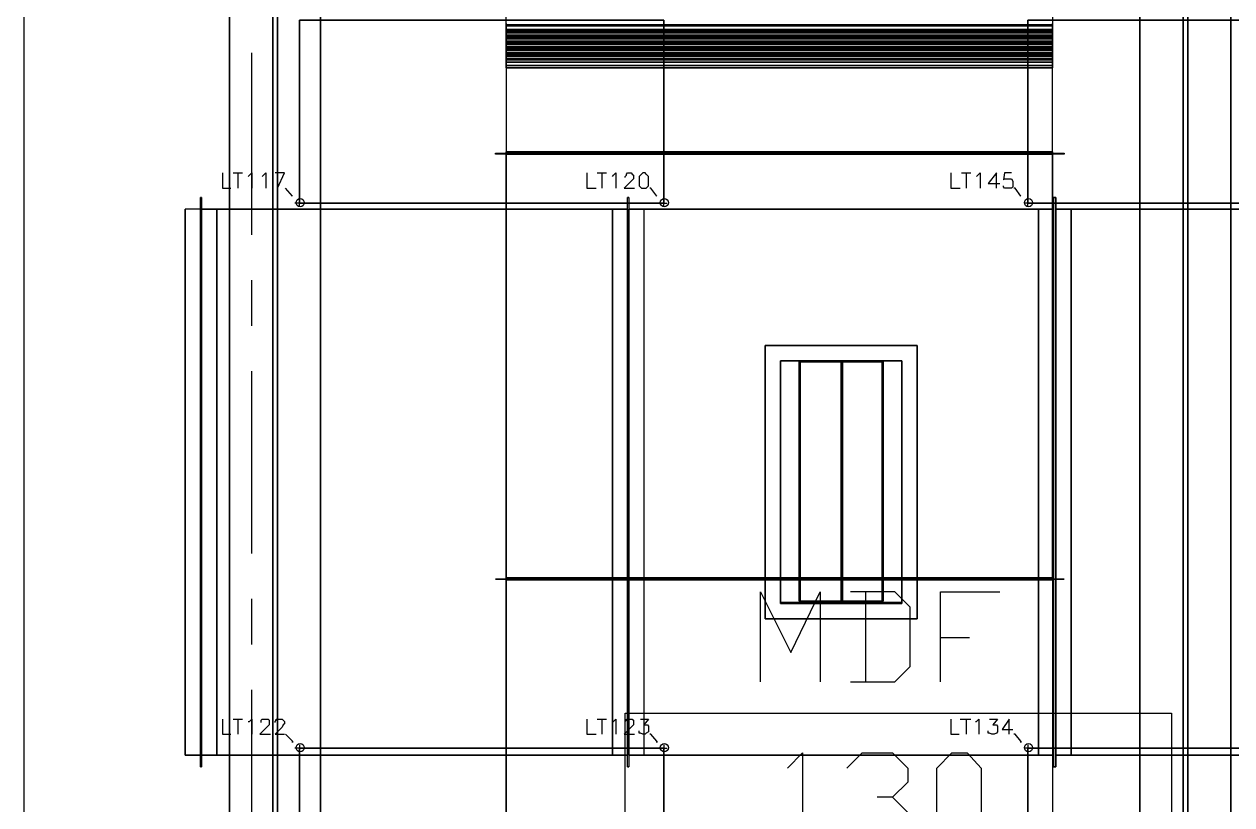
# Model space of a CAD drawing. Header units: metres. Extents: x 114 to 218, y 8 to 180.
# Drawn here: x 126.49 to 142.41, y 89.37 to 99.66 of the extents above; entities that cross this region are included whole.
import ezdxf

# ---------------------------------------------------------------- set-up
doc = ezdxf.new("R2010")
doc.units = ezdxf.units.M
doc.header["$MEASUREMENT"] = 0
for name, color, linetype in [('A-2D-AREA-IDEN', 7, 'Continuous'), ('A_GRID', 7, 'Continuous'), ('E-LIGHT', 7, 'Continuous'), ('E-LIGHT-CLRANCE', 7, 'Continuous'), ('E-TFP-LIGHT', 7, 'Continuous'), ('M-RA2S-Conn', 7, 'Continuous'), ('M-RA2S-Rect', 7, 'Continuous'), ('M-RA2S-TV', 7, 'Continuous'), ('M-SA4S-Conn', 7, 'Continuous'), ('M-SA4S-Damp', 7, 'Continuous'), ('M-SA4S-Rect', 7, 'Continuous'), ('S-3D-BEAM', 7, 'Continuous'), ('S-3D-SLAB', 7, 'Continuous')]:
    doc.layers.add(name, color=color, linetype=linetype)

msp = doc.modelspace()

# ---------------------------------------------------------------- linework, layer by layer
at = {"layer": 'A-2D-AREA-IDEN', "color": 9, "true_color": 0xbababa}
for points in [[(136.195, 90.993), (136.195, 92.178), (136.595, 91.378), (136.979, 92.178), (136.979, 90.993)], [(137.379, 90.993), (137.964, 90.993), (138.164, 91.193), (138.164, 91.978), (137.964, 92.178), (137.379, 92.178)], [(137.579, 92.178), (137.579, 90.993)], [(138.564, 90.993), (138.564, 92.178), (139.348, 92.178)], [(138.564, 91.578), (138.948, 91.578)], [(141.609, 90.578), (141.609, 88.178), (134.411, 88.178), (134.411, 90.578), (141.609, 90.578)], [(136.549, 89.855), (136.749, 90.055), (136.749, 88.886)], [(137.333, 89.855), (137.533, 90.055), (137.933, 90.055), (138.133, 89.855), (138.133, 89.67), (137.933, 89.47), (137.733, 89.47)], [(138.717, 88.886), (138.518, 89.07), (138.518, 89.855), (138.717, 90.055), (138.917, 90.055), (139.102, 89.855), (139.102, 89.07), (138.917, 88.886), (138.717, 88.886)], [(137.933, 89.47), (138.133, 89.27), (138.133, 89.07), (137.933, 88.886), (137.533, 88.886), (137.333, 89.07)]]:
    msp.add_lwpolyline(points, dxfattribs=at)
at = {"layer": 'A_GRID', "color": 1, "true_color": 0xff0000}
for points in [[(129.488, 96.884), (129.488, 99.284)], [(129.488, 95.685), (129.488, 96.284)], [(129.488, 92.685), (129.488, 95.085)], [(129.488, 91.485), (129.488, 92.085)], [(129.488, 88.486), (129.488, 90.885)]]:
    msp.add_lwpolyline(points, dxfattribs=at)
at = {"layer": 'E-LIGHT', "color": 5, "true_color": 0x0000ff}
for points in [[(130.119, 97.3), (130.119, 99.715), (134.918, 99.715), (134.918, 97.3), (134.918, 99.715), (130.119, 99.715), (130.119, 97.3)], [(139.717, 97.3), (139.717, 99.715), (144.516, 99.715), (144.516, 97.3), (144.516, 99.715), (139.717, 99.715), (139.717, 97.3)], [(134.918, 97.3), (130.119, 97.3), (134.918, 97.3)], [(130.119, 97.3), (130.119, 97.3)], [(130.119, 97.3), (130.119, 97.3)], [(134.918, 97.3), (134.918, 97.3)], [(134.918, 97.3), (134.918, 97.3)], [(144.516, 97.3), (139.717, 97.3), (144.516, 97.3)], [(139.717, 97.3), (139.717, 97.3)], [(139.717, 97.3), (139.717, 97.3)], [(130.119, 87.701), (130.119, 90.116), (134.918, 90.116), (134.918, 87.701), (134.918, 90.116), (130.119, 90.116), (130.119, 87.701)], [(130.119, 90.116), (130.119, 90.116)], [(130.119, 90.116), (130.119, 90.116)], [(134.918, 90.116), (134.918, 90.116)], [(134.918, 90.116), (134.918, 90.116)], [(139.717, 87.701), (139.717, 90.116), (144.516, 90.116), (144.516, 87.701), (144.516, 90.116), (139.717, 90.116), (139.717, 87.701)], [(139.717, 90.116), (139.717, 90.116)], [(139.717, 90.116), (139.717, 90.116)]]:
    msp.add_lwpolyline(points, dxfattribs=at)
at = {"layer": 'E-LIGHT-CLRANCE', "color": 150, "true_color": 0x007fff}
for points in [[(130.119, 97.3), (130.119, 99.715), (134.918, 99.715), (134.918, 97.3), (134.918, 99.715), (130.119, 99.715), (130.119, 97.3)], [(139.717, 97.3), (139.717, 99.715), (144.516, 99.715), (144.516, 97.3), (144.516, 99.715), (139.717, 99.715), (139.717, 97.3)], [(134.918, 97.3), (130.119, 97.3), (134.918, 97.3)], [(130.119, 97.3), (130.119, 97.3)], [(130.119, 97.3), (130.119, 97.3)], [(134.918, 97.3), (134.918, 97.3)], [(134.918, 97.3), (134.918, 97.3)], [(144.516, 97.3), (139.717, 97.3), (144.516, 97.3)], [(139.717, 97.3), (139.717, 97.3)], [(139.717, 97.3), (139.717, 97.3)], [(130.119, 87.701), (130.119, 90.116), (134.918, 90.116), (134.918, 87.701), (134.918, 90.116), (130.119, 90.116), (130.119, 87.701)], [(130.119, 90.116), (130.119, 90.116)], [(130.119, 90.116), (130.119, 90.116)], [(134.918, 90.116), (134.918, 90.116)], [(134.918, 90.116), (134.918, 90.116)], [(139.717, 87.701), (139.717, 90.116), (144.516, 90.116), (144.516, 87.701), (144.516, 90.116), (139.717, 90.116), (139.717, 87.701)], [(139.717, 90.116), (139.717, 90.116)], [(139.717, 90.116), (139.717, 90.116)]]:
    msp.add_lwpolyline(points, dxfattribs=at)
at = {"layer": 'E-TFP-LIGHT', "color": 5, "true_color": 0x0000ff}
for points in [[(129.104, 97.7), (129.104, 97.5), (129.212, 97.5)], [(129.242, 97.7), (129.365, 97.7)], [(129.304, 97.7), (129.304, 97.5)], [(129.442, 97.653), (129.458, 97.669), (129.488, 97.7), (129.488, 97.5)], [(129.627, 97.653), (129.642, 97.669), (129.673, 97.7), (129.673, 97.5)], [(129.827, 97.5), (129.919, 97.7), (129.796, 97.7)], [(133.903, 97.7), (133.903, 97.5), (134.026, 97.5)], [(134.041, 97.7), (134.165, 97.7)], [(134.103, 97.7), (134.103, 97.5)], [(134.241, 97.653), (134.257, 97.669), (134.288, 97.7), (134.288, 97.5)], [(134.411, 97.638), (134.411, 97.653), (134.426, 97.669), (134.426, 97.684), (134.441, 97.7), (134.488, 97.7), (134.503, 97.684), (134.518, 97.669), (134.518, 97.653), (134.518, 97.638), (134.518, 97.623), (134.488, 97.592), (134.395, 97.5), (134.534, 97.5)], [(134.641, 97.7), (134.626, 97.684), (134.595, 97.653), (134.595, 97.607), (134.595, 97.577), (134.595, 97.53), (134.626, 97.5), (134.641, 97.5), (134.672, 97.5), (134.687, 97.5), (134.718, 97.53), (134.718, 97.577), (134.718, 97.607), (134.718, 97.653), (134.687, 97.684), (134.672, 97.7), (134.641, 97.7)], [(138.702, 97.7), (138.702, 97.5), (138.825, 97.5)], [(138.841, 97.7), (138.964, 97.7)], [(138.902, 97.7), (138.902, 97.5)], [(139.041, 97.653), (139.056, 97.669), (139.087, 97.7), (139.087, 97.5)], [(139.302, 97.5), (139.302, 97.7), (139.194, 97.561), (139.348, 97.561)], [(139.502, 97.7), (139.41, 97.7), (139.394, 97.607), (139.41, 97.623), (139.44, 97.623), (139.471, 97.623), (139.502, 97.623), (139.517, 97.592), (139.517, 97.577), (139.517, 97.546), (139.517, 97.515), (139.502, 97.5), (139.471, 97.5), (139.44, 97.5), (139.41, 97.5), (139.394, 97.515), (139.394, 97.53)], [(130.027, 97.392), (129.935, 97.5)], [(134.826, 97.392), (134.749, 97.5), (134.734, 97.5)], [(139.625, 97.392), (139.548, 97.5), (139.533, 97.5)], [(130.027, 97.392), (130.027, 97.392), (130.027, 97.392), (130.027, 97.392)], [(130.119, 97.254), (130.119, 97.3), (130.058, 97.3)], [(130.119, 97.346), (130.119, 97.3), (130.165, 97.3)], [(130.119, 97.3), (130.119, 97.3)], [(130.119, 97.3), (130.119, 97.3)], [(130.165, 97.3), (130.165, 97.3)], [(134.826, 97.392), (134.826, 97.392), (134.826, 97.392), (134.826, 97.392)], [(134.918, 97.254), (134.918, 97.3), (134.872, 97.3)], [(134.918, 97.346), (134.918, 97.3), (134.964, 97.3)], [(134.918, 97.3), (134.918, 97.3)], [(134.918, 97.3), (134.918, 97.3)], [(134.964, 97.3), (134.964, 97.3)], [(139.625, 97.392), (139.625, 97.392), (139.625, 97.392), (139.625, 97.392)], [(139.717, 97.254), (139.717, 97.3), (139.671, 97.3)], [(139.717, 97.346), (139.717, 97.3), (139.763, 97.3)], [(139.717, 97.3), (139.717, 97.3)], [(139.717, 97.3), (139.717, 97.3)], [(139.763, 97.3), (139.763, 97.3)], [(129.104, 90.501), (129.104, 90.301), (129.212, 90.301)], [(129.242, 90.501), (129.365, 90.501)], [(129.304, 90.501), (129.304, 90.301)], [(129.442, 90.47), (129.458, 90.47), (129.488, 90.501), (129.488, 90.301)], [(129.612, 90.455), (129.612, 90.47), (129.612, 90.486), (129.627, 90.501), (129.642, 90.501), (129.688, 90.501), (129.704, 90.501), (129.719, 90.486), (129.719, 90.47), (129.719, 90.439), (129.719, 90.424), (129.688, 90.393), (129.596, 90.301), (129.735, 90.301)], [(129.796, 90.455), (129.796, 90.47), (129.811, 90.486), (129.811, 90.501), (129.842, 90.501), (129.873, 90.501), (129.888, 90.501), (129.904, 90.486), (129.919, 90.47), (129.919, 90.439), (129.904, 90.424), (129.888, 90.393), (129.796, 90.301), (129.919, 90.301)], [(133.903, 90.501), (133.903, 90.301), (134.026, 90.301)], [(134.041, 90.501), (134.165, 90.501)], [(134.103, 90.501), (134.103, 90.301)], [(134.241, 90.47), (134.257, 90.47), (134.288, 90.501), (134.288, 90.301)], [(134.411, 90.455), (134.411, 90.47), (134.426, 90.486), (134.426, 90.501), (134.441, 90.501), (134.488, 90.501), (134.503, 90.501), (134.518, 90.486), (134.518, 90.47), (134.518, 90.439), (134.518, 90.424), (134.488, 90.393), (134.395, 90.301), (134.534, 90.301)], [(134.611, 90.501), (134.718, 90.501), (134.657, 90.424), (134.687, 90.424), (134.703, 90.424), (134.718, 90.409), (134.718, 90.378), (134.718, 90.362), (134.718, 90.332), (134.687, 90.316), (134.672, 90.301), (134.641, 90.301), (134.611, 90.316), (134.595, 90.316), (134.595, 90.347)], [(138.702, 90.501), (138.702, 90.301), (138.81, 90.301)], [(138.825, 90.501), (138.964, 90.501)], [(138.902, 90.501), (138.902, 90.301)], [(139.025, 90.47), (139.041, 90.47), (139.071, 90.501), (139.071, 90.301)], [(139.21, 90.501), (139.317, 90.501), (139.256, 90.424), (139.287, 90.424), (139.302, 90.424), (139.317, 90.409), (139.317, 90.378), (139.317, 90.362), (139.317, 90.332), (139.302, 90.316), (139.271, 90.301), (139.24, 90.301), (139.21, 90.316), (139.194, 90.316), (139.194, 90.347)], [(139.471, 90.301), (139.471, 90.501), (139.379, 90.362), (139.517, 90.362)], [(130.027, 90.209), (129.935, 90.301)], [(134.826, 90.209), (134.749, 90.301), (134.734, 90.301)], [(139.625, 90.209), (139.548, 90.301), (139.533, 90.301)], [(130.027, 90.209), (130.027, 90.193), (130.027, 90.193), (130.027, 90.209), (130.027, 90.209)], [(130.119, 90.055), (130.119, 90.116), (130.058, 90.116)], [(130.119, 90.163), (130.119, 90.116), (130.165, 90.116)], [(130.119, 90.116), (130.119, 90.116)], [(130.119, 90.116), (130.119, 90.116)], [(130.165, 90.116), (130.165, 90.116)], [(134.826, 90.209), (134.826, 90.193), (134.826, 90.193), (134.826, 90.209), (134.826, 90.209)], [(134.918, 90.055), (134.918, 90.116), (134.872, 90.116)], [(134.918, 90.163), (134.918, 90.116), (134.964, 90.116)], [(134.918, 90.116), (134.918, 90.116)], [(134.918, 90.116), (134.918, 90.116)], [(134.964, 90.116), (134.964, 90.116)], [(139.625, 90.209), (139.625, 90.193), (139.625, 90.193), (139.625, 90.209), (139.625, 90.209)], [(139.717, 90.055), (139.717, 90.116), (139.671, 90.116)], [(139.717, 90.163), (139.717, 90.116), (139.763, 90.116)], [(139.717, 90.116), (139.717, 90.116)], [(139.717, 90.116), (139.717, 90.116)], [(139.763, 90.116), (139.763, 90.116)]]:
    msp.add_lwpolyline(points, dxfattribs=at)
for centre in [(130.127, 97.307), (134.926, 97.307), (139.725, 97.307), (130.127, 90.124), (134.926, 90.124), (139.725, 90.124)]:
    msp.add_circle(centre, 0.0538, dxfattribs=at)
at = {"layer": 'M-RA2S-Conn', "color": 6, "true_color": 0xff00ff}
for points in [[(140.194, 97.946), (132.703, 97.946), (132.703, 97.961), (140.194, 97.961)], [(140.194, 97.946), (132.703, 97.946), (132.703, 97.961), (140.194, 97.961)], [(132.703, 97.961), (132.703, 97.961)], [(132.703, 97.961), (132.703, 97.961)], [(132.703, 97.946), (132.703, 97.946)], [(132.703, 97.946), (132.703, 97.946)], [(132.842, 97.976), (140.04, 97.976), (132.842, 97.976)], [(140.04, 97.961), (140.04, 97.976), (140.04, 97.961), (132.842, 97.961), (132.842, 97.976), (132.842, 97.961), (140.04, 97.961)], [(132.842, 97.976), (132.842, 97.976)], [(132.842, 97.961), (132.842, 97.961)], [(140.04, 97.946), (132.842, 97.946), (140.04, 97.946)], [(132.842, 97.946), (140.04, 97.946), (132.842, 97.946)], [(132.842, 97.946), (132.842, 97.946)], [(132.842, 97.946), (132.842, 97.946)], [(140.04, 97.976), (140.04, 97.976)], [(140.04, 97.961), (140.04, 97.961)], [(140.04, 97.946), (140.04, 97.946)], [(140.04, 97.946), (140.04, 97.946)], [(140.194, 97.946), (140.194, 97.961), (140.194, 97.946)], [(140.194, 97.961), (140.194, 97.961)], [(140.194, 97.946), (140.194, 97.946)], [(132.703, 92.347), (140.194, 92.347), (132.703, 92.347), (140.194, 92.347), (132.703, 92.347)], [(132.703, 92.347), (132.703, 92.347)], [(140.04, 92.347), (140.04, 92.347), (140.04, 92.362), (132.842, 92.362), (132.842, 92.347), (140.04, 92.347), (140.04, 92.362)], [(140.04, 92.347), (132.842, 92.347), (132.842, 92.362), (140.04, 92.362)], [(132.842, 92.362), (132.842, 92.362)], [(132.842, 92.347), (132.842, 92.331), (132.842, 92.347), (140.04, 92.347), (140.04, 92.331), (132.842, 92.331)], [(132.842, 92.347), (140.04, 92.347), (140.04, 92.331), (132.842, 92.331)], [(132.842, 92.347), (132.842, 92.347)], [(132.842, 92.347), (132.842, 92.347)], [(132.842, 92.331), (132.842, 92.331)], [(140.04, 92.362), (140.04, 92.362)], [(140.04, 92.347), (140.04, 92.347)], [(140.04, 92.331), (140.04, 92.331)], [(140.194, 92.347), (140.194, 92.347)], [(140.194, 92.347), (140.194, 92.347)]]:
    msp.add_lwpolyline(points, dxfattribs=at)
at = {"layer": 'M-RA2S-Rect', "color": 6, "true_color": 0xff00ff}
for points in [[(132.842, 99.084), (132.842, 99.807), (140.04, 99.807), (140.04, 99.084)], [(132.842, 99.668), (132.842, 97.961), (140.04, 97.961), (140.04, 99.668)], [(140.04, 97.961), (140.04, 99.084), (132.842, 99.084), (132.842, 97.961)], [(132.842, 99.084), (132.842, 99.084)], [(140.04, 99.084), (140.04, 99.084)], [(132.842, 97.961), (140.04, 97.961)], [(132.842, 97.961), (132.842, 97.961)], [(140.04, 97.946), (132.842, 97.946), (140.04, 97.946)], [(132.842, 92.347), (132.842, 97.946), (132.842, 92.347)], [(132.842, 97.946), (132.842, 97.946)], [(140.04, 97.961), (140.04, 97.961)], [(140.04, 92.347), (140.04, 97.946), (140.04, 92.347)], [(140.04, 97.946), (140.04, 97.946)], [(140.04, 92.347), (132.842, 92.347), (140.04, 92.347)], [(132.842, 92.347), (132.842, 86.732)], [(132.842, 86.732), (132.842, 92.347)], [(132.842, 92.347), (132.842, 92.347)], [(140.04, 92.347), (132.842, 92.347), (140.04, 92.347)], [(132.842, 92.347), (132.842, 92.347)], [(140.04, 92.347), (140.04, 86.732)], [(140.04, 92.347), (140.04, 86.732)], [(140.04, 92.347), (140.04, 92.347)]]:
    msp.add_lwpolyline(points, dxfattribs=at)
at = {"layer": 'M-RA2S-TV', "color": 6, "true_color": 0xff00ff}
for points in [[(132.842, 99.638), (140.04, 99.638), (140.04, 99.653), (132.842, 99.653), (132.842, 99.638)], [(140.04, 99.638), (132.842, 99.638), (132.842, 99.653), (140.04, 99.653), (140.04, 99.638)], [(132.842, 99.653), (132.842, 99.653)], [(132.842, 99.653), (132.842, 99.653)], [(132.842, 99.653), (132.842, 99.653)], [(132.842, 99.638), (132.842, 99.592), (132.842, 99.545), (132.842, 99.499)], [(132.842, 99.499), (132.842, 99.545), (132.842, 99.592), (132.842, 99.638)], [(132.842, 99.638), (132.842, 99.638)], [(132.842, 99.638), (132.842, 99.638)], [(140.04, 99.653), (140.04, 99.653)], [(140.04, 99.653), (140.04, 99.653)], [(140.04, 99.653), (140.04, 99.653)], [(140.04, 99.638), (140.04, 99.592), (140.04, 99.545), (140.04, 99.499)], [(140.04, 99.499), (140.04, 99.545), (140.04, 99.592), (140.04, 99.638)], [(140.04, 99.638), (140.04, 99.638)], [(140.04, 99.638), (140.04, 99.638)], [(140.04, 99.592), (132.842, 99.592)], [(132.842, 99.592), (140.04, 99.592)], [(132.842, 99.592), (132.842, 99.592)], [(132.842, 99.592), (132.842, 99.592)], [(132.842, 99.561), (140.04, 99.561), (140.04, 99.576), (132.842, 99.576), (132.842, 99.561)], [(140.04, 99.561), (132.842, 99.561), (132.842, 99.576), (140.04, 99.576), (140.04, 99.561)], [(132.842, 99.576), (132.842, 99.576)], [(132.842, 99.576), (132.842, 99.576)], [(132.842, 99.576), (132.842, 99.576)], [(132.842, 99.561), (132.842, 99.515), (132.842, 99.468), (132.842, 99.422)], [(132.842, 99.422), (132.842, 99.468), (132.842, 99.515), (132.842, 99.561)], [(132.842, 99.561), (132.842, 99.561)], [(132.842, 99.561), (132.842, 99.561)], [(140.04, 99.545), (132.842, 99.545)], [(132.842, 99.545), (140.04, 99.545)], [(132.842, 99.545), (132.842, 99.545)], [(140.04, 99.515), (132.842, 99.515)], [(132.842, 99.515), (140.04, 99.515)], [(132.842, 99.515), (132.842, 99.515)], [(132.842, 99.515), (132.842, 99.515)], [(140.04, 99.499), (132.842, 99.499), (132.842, 99.468), (140.04, 99.468), (140.04, 99.499)], [(132.842, 99.499), (140.04, 99.499), (140.04, 99.468), (132.842, 99.468), (132.842, 99.499)], [(132.842, 99.484), (140.04, 99.484), (140.04, 99.499), (132.842, 99.499), (132.842, 99.484)], [(140.04, 99.484), (132.842, 99.484), (132.842, 99.499), (140.04, 99.499), (140.04, 99.484)], [(132.842, 99.499), (132.842, 99.499)], [(132.842, 99.499), (132.842, 99.499)], [(132.842, 99.499), (132.842, 99.499)], [(132.842, 99.499), (132.842, 99.499)], [(132.842, 99.499), (132.842, 99.499)], [(132.842, 99.484), (132.842, 99.438), (132.842, 99.392), (132.842, 99.345)], [(132.842, 99.345), (132.842, 99.392), (132.842, 99.438), (132.842, 99.484)], [(132.842, 99.484), (132.842, 99.484)], [(132.842, 99.484), (132.842, 99.484)], [(140.04, 99.592), (140.04, 99.592)], [(140.04, 99.592), (140.04, 99.592)], [(140.04, 99.576), (140.04, 99.576)], [(140.04, 99.576), (140.04, 99.576)], [(140.04, 99.576), (140.04, 99.576)], [(140.04, 99.561), (140.04, 99.515), (140.04, 99.468), (140.04, 99.422)], [(140.04, 99.422), (140.04, 99.468), (140.04, 99.515), (140.04, 99.561)], [(140.04, 99.561), (140.04, 99.561)], [(140.04, 99.561), (140.04, 99.561)], [(140.04, 99.545), (140.04, 99.545)], [(140.04, 99.515), (140.04, 99.515)], [(140.04, 99.515), (140.04, 99.515)], [(140.04, 99.499), (140.04, 99.499)], [(140.04, 99.499), (140.04, 99.499)], [(140.04, 99.499), (140.04, 99.499)], [(140.04, 99.499), (140.04, 99.499)], [(140.04, 99.499), (140.04, 99.499)], [(140.04, 99.484), (140.04, 99.438), (140.04, 99.392), (140.04, 99.345)], [(140.04, 99.345), (140.04, 99.392), (140.04, 99.438), (140.04, 99.484)], [(140.04, 99.484), (140.04, 99.484)], [(140.04, 99.484), (140.04, 99.484)], [(132.842, 99.468), (132.842, 99.468)], [(140.04, 99.468), (132.842, 99.468)], [(132.842, 99.468), (140.04, 99.468)], [(132.842, 99.468), (132.842, 99.468)], [(132.842, 99.468), (132.842, 99.468)], [(132.842, 99.468), (132.842, 99.468)], [(140.04, 99.438), (132.842, 99.438)], [(132.842, 99.438), (140.04, 99.438)], [(132.842, 99.438), (132.842, 99.438)], [(132.842, 99.438), (132.842, 99.438)], [(140.04, 99.422), (132.842, 99.422), (132.842, 99.392), (140.04, 99.392), (140.04, 99.422)], [(132.842, 99.422), (140.04, 99.422), (140.04, 99.392), (132.842, 99.392), (132.842, 99.422)], [(132.842, 99.422), (132.842, 99.422)], [(140.04, 99.407), (132.842, 99.407), (132.842, 99.422), (140.04, 99.422), (140.04, 99.407)], [(132.842, 99.407), (140.04, 99.407), (140.04, 99.422), (132.842, 99.422), (132.842, 99.407)], [(132.842, 99.422), (132.842, 99.422)], [(132.842, 99.422), (132.842, 99.422)], [(132.842, 99.422), (132.842, 99.422)], [(132.842, 99.407), (132.842, 99.361), (132.842, 99.315), (132.842, 99.269)], [(132.842, 99.269), (132.842, 99.315), (132.842, 99.361), (132.842, 99.407)], [(132.842, 99.407), (132.842, 99.407)], [(132.842, 99.407), (132.842, 99.407)], [(132.842, 99.392), (132.842, 99.392)], [(140.04, 99.392), (132.842, 99.392)], [(132.842, 99.392), (140.04, 99.392)], [(132.842, 99.392), (132.842, 99.392)], [(132.842, 99.392), (132.842, 99.392)], [(132.842, 99.392), (132.842, 99.392)], [(132.842, 99.361), (140.04, 99.361)], [(140.04, 99.361), (132.842, 99.361)], [(132.842, 99.361), (132.842, 99.361)], [(132.842, 99.361), (132.842, 99.361)], [(132.842, 99.345), (132.842, 99.345)], [(140.04, 99.33), (132.842, 99.33), (132.842, 99.345), (140.04, 99.345), (140.04, 99.33)], [(132.842, 99.33), (140.04, 99.33), (140.04, 99.345), (132.842, 99.345), (132.842, 99.33)], [(140.04, 99.345), (132.842, 99.345), (132.842, 99.315), (140.04, 99.315), (140.04, 99.345)], [(132.842, 99.345), (140.04, 99.345), (140.04, 99.315), (132.842, 99.315), (132.842, 99.345)], [(132.842, 99.345), (132.842, 99.345)], [(132.842, 99.345), (132.842, 99.345)], [(132.842, 99.345), (132.842, 99.345)], [(132.842, 99.33), (132.842, 99.284), (132.842, 99.238), (132.842, 99.192)], [(132.842, 99.192), (132.842, 99.238), (132.842, 99.284), (132.842, 99.33)], [(132.842, 99.33), (132.842, 99.33)], [(132.842, 99.33), (132.842, 99.33)], [(140.04, 99.468), (140.04, 99.468)], [(140.04, 99.468), (140.04, 99.468)], [(140.04, 99.468), (140.04, 99.468)], [(140.04, 99.468), (140.04, 99.468)], [(140.04, 99.438), (140.04, 99.438)], [(140.04, 99.438), (140.04, 99.438)], [(140.04, 99.422), (140.04, 99.422)], [(140.04, 99.422), (140.04, 99.422)], [(140.04, 99.422), (140.04, 99.422)], [(140.04, 99.422), (140.04, 99.422)], [(140.04, 99.422), (140.04, 99.422)], [(140.04, 99.407), (140.04, 99.361), (140.04, 99.315), (140.04, 99.269)], [(140.04, 99.269), (140.04, 99.315), (140.04, 99.361), (140.04, 99.407)], [(140.04, 99.407), (140.04, 99.407)], [(140.04, 99.407), (140.04, 99.407)], [(140.04, 99.392), (140.04, 99.392)], [(140.04, 99.392), (140.04, 99.392)], [(140.04, 99.392), (140.04, 99.392)], [(140.04, 99.392), (140.04, 99.392)], [(140.04, 99.361), (140.04, 99.361)], [(140.04, 99.361), (140.04, 99.361)], [(140.04, 99.345), (140.04, 99.345)], [(140.04, 99.345), (140.04, 99.345)], [(140.04, 99.345), (140.04, 99.345)], [(140.04, 99.345), (140.04, 99.345)], [(140.04, 99.345), (140.04, 99.345)], [(140.04, 99.33), (140.04, 99.284), (140.04, 99.238), (140.04, 99.192)], [(140.04, 99.192), (140.04, 99.238), (140.04, 99.284), (140.04, 99.33)], [(140.04, 99.33), (140.04, 99.33)], [(140.04, 99.33), (140.04, 99.33)], [(132.842, 99.315), (140.04, 99.315)], [(140.04, 99.315), (132.842, 99.315)], [(132.842, 99.315), (132.842, 99.315)], [(132.842, 99.315), (132.842, 99.315)], [(132.842, 99.315), (132.842, 99.315)], [(132.842, 99.315), (132.842, 99.315)], [(132.842, 99.315), (132.842, 99.315)], [(132.842, 99.284), (140.04, 99.284)], [(140.04, 99.284), (132.842, 99.284)], [(132.842, 99.284), (132.842, 99.284)], [(132.842, 99.284), (132.842, 99.284)], [(132.842, 99.269), (132.842, 99.269)], [(140.04, 99.253), (132.842, 99.253), (132.842, 99.269), (140.04, 99.269), (140.04, 99.253)], [(132.842, 99.253), (140.04, 99.253), (140.04, 99.269), (132.842, 99.269), (132.842, 99.253)], [(132.842, 99.269), (140.04, 99.269), (140.04, 99.238), (132.842, 99.238), (132.842, 99.269)], [(140.04, 99.269), (132.842, 99.269), (132.842, 99.238), (140.04, 99.238), (140.04, 99.269)], [(132.842, 99.269), (132.842, 99.269)], [(132.842, 99.269), (132.842, 99.269)], [(132.842, 99.269), (132.842, 99.269)], [(132.842, 99.253), (132.842, 99.207), (132.842, 99.161), (132.842, 99.115)], [(132.842, 99.115), (132.842, 99.161), (132.842, 99.207), (132.842, 99.253)], [(132.842, 99.253), (132.842, 99.253)], [(132.842, 99.253), (132.842, 99.253)], [(132.842, 99.238), (140.04, 99.238)], [(140.04, 99.238), (132.842, 99.238)], [(132.842, 99.238), (132.842, 99.238)], [(132.842, 99.238), (132.842, 99.238)], [(132.842, 99.238), (132.842, 99.238)], [(132.842, 99.238), (132.842, 99.238)], [(132.842, 99.238), (132.842, 99.238)], [(132.842, 99.207), (140.04, 99.207)], [(140.04, 99.207), (132.842, 99.207)], [(132.842, 99.207), (132.842, 99.207)], [(132.842, 99.207), (132.842, 99.207)], [(132.842, 99.192), (140.04, 99.192), (140.04, 99.161), (132.842, 99.161), (132.842, 99.192)], [(140.04, 99.192), (132.842, 99.192), (132.842, 99.161), (140.04, 99.161), (140.04, 99.192)], [(132.842, 99.192), (132.842, 99.192)], [(132.842, 99.192), (132.842, 99.192)], [(132.842, 99.161), (140.04, 99.161)], [(140.04, 99.161), (132.842, 99.161)], [(132.842, 99.161), (132.842, 99.161)], [(132.842, 99.161), (132.842, 99.161)], [(132.842, 99.161), (132.842, 99.161)], [(132.842, 99.161), (132.842, 99.161)], [(132.842, 99.161), (132.842, 99.161)], [(140.04, 99.315), (140.04, 99.315)], [(140.04, 99.315), (140.04, 99.315)], [(140.04, 99.315), (140.04, 99.315)], [(140.04, 99.315), (140.04, 99.315)], [(140.04, 99.315), (140.04, 99.315)], [(140.04, 99.284), (140.04, 99.284)], [(140.04, 99.284), (140.04, 99.284)], [(140.04, 99.269), (140.04, 99.269)], [(140.04, 99.269), (140.04, 99.269)], [(140.04, 99.269), (140.04, 99.269)], [(140.04, 99.269), (140.04, 99.269)], [(140.04, 99.269), (140.04, 99.269)], [(140.04, 99.253), (140.04, 99.207), (140.04, 99.161), (140.04, 99.115)], [(140.04, 99.115), (140.04, 99.161), (140.04, 99.207), (140.04, 99.253)], [(140.04, 99.253), (140.04, 99.253)], [(140.04, 99.253), (140.04, 99.253)], [(140.04, 99.238), (140.04, 99.238)], [(140.04, 99.238), (140.04, 99.238)], [(140.04, 99.238), (140.04, 99.238)], [(140.04, 99.238), (140.04, 99.238)], [(140.04, 99.207), (140.04, 99.207)], [(140.04, 99.207), (140.04, 99.207)], [(140.04, 99.192), (140.04, 99.192)], [(140.04, 99.192), (140.04, 99.192)], [(140.04, 99.161), (140.04, 99.161)], [(140.04, 99.161), (140.04, 99.161)], [(140.04, 99.161), (140.04, 99.161)], [(140.04, 99.161), (140.04, 99.161)], [(132.842, 99.115), (140.04, 99.115), (140.04, 99.084), (132.842, 99.084), (132.842, 99.115)], [(140.04, 99.115), (132.842, 99.115), (132.842, 99.084), (140.04, 99.084), (140.04, 99.115)], [(132.842, 99.115), (132.842, 99.115)], [(132.842, 99.115), (132.842, 99.115)], [(132.842, 99.084), (132.842, 99.084)], [(132.842, 99.084), (132.842, 99.084)], [(132.842, 99.084), (132.842, 99.084)], [(140.04, 99.115), (140.04, 99.115)], [(140.04, 99.115), (140.04, 99.115)], [(140.04, 99.084), (140.04, 99.084)], [(140.04, 99.084), (140.04, 99.084)]]:
    msp.add_lwpolyline(points, dxfattribs=at)
at = {"layer": 'M-SA4S-Conn', "color": 140, "true_color": 0x00bfff}
for points in [[(128.827, 97.377), (128.812, 97.377), (128.827, 97.377)], [(128.812, 97.377), (128.812, 89.87), (128.812, 97.377)], [(128.812, 97.377), (128.812, 97.377)], [(128.812, 97.377), (128.812, 97.377)], [(128.827, 97.377), (128.827, 89.87), (128.827, 97.377)], [(128.827, 97.377), (128.827, 97.377)], [(128.827, 97.377), (128.827, 97.377)], [(134.457, 97.377), (134.457, 89.87), (134.441, 89.87), (134.441, 97.377), (134.457, 97.377), (134.441, 97.377)], [(134.441, 89.87), (134.441, 97.377)], [(134.441, 97.377), (134.441, 97.377)], [(134.441, 97.377), (134.441, 97.377)], [(134.457, 97.377), (134.457, 89.87)], [(134.457, 97.377), (134.457, 97.377)], [(134.457, 97.377), (134.457, 97.377)], [(140.086, 97.377), (140.056, 97.377), (140.086, 97.377)], [(140.056, 97.377), (140.056, 89.87), (140.056, 97.377)], [(140.056, 97.377), (140.056, 97.377)], [(140.056, 97.377), (140.056, 97.377)], [(140.086, 97.377), (140.086, 89.87), (140.086, 97.377)], [(140.086, 97.377), (140.086, 97.377)], [(140.086, 97.377), (140.086, 97.377)], [(128.612, 97.223), (128.612, 90.024), (128.612, 97.223)], [(128.812, 97.223), (128.612, 97.223)], [(128.812, 97.223), (128.612, 97.223)], [(128.612, 97.223), (128.612, 97.223)], [(128.812, 97.223), (128.812, 90.024), (128.812, 97.223)], [(128.812, 97.223), (128.812, 97.223)], [(128.827, 97.223), (129.027, 97.223), (128.827, 97.223)], [(128.827, 90.024), (128.827, 97.223), (128.827, 90.024)], [(128.827, 97.223), (128.827, 97.223)], [(129.027, 90.024), (129.027, 97.223), (129.027, 90.024)], [(129.027, 97.223), (129.027, 97.223)], [(134.441, 97.223), (134.241, 97.223), (134.241, 90.024), (134.441, 90.024), (134.241, 90.024), (134.241, 97.223), (134.441, 97.223)], [(134.241, 97.223), (134.241, 97.223)], [(134.441, 97.223), (134.441, 90.024), (134.441, 97.223)], [(134.441, 97.223), (134.441, 97.223)], [(134.457, 97.223), (134.657, 97.223), (134.657, 90.024), (134.457, 90.024)], [(134.457, 97.223), (134.657, 97.223), (134.657, 90.024), (134.457, 90.024)], [(134.457, 90.024), (134.457, 97.223), (134.457, 90.024)], [(134.457, 97.223), (134.457, 97.223)], [(134.657, 97.223), (134.657, 97.223)], [(139.856, 97.223), (140.056, 97.223), (139.856, 97.223), (139.856, 90.024), (140.056, 90.024), (139.856, 90.024), (139.856, 97.223)], [(139.856, 97.223), (139.856, 97.223)], [(140.056, 97.223), (140.056, 90.024), (140.056, 97.223)], [(140.056, 97.223), (140.056, 97.223)], [(140.086, 90.024), (140.286, 90.024), (140.286, 97.223), (140.086, 97.223), (140.286, 97.223), (140.286, 90.024), (140.086, 90.024), (140.086, 97.223)], [(140.086, 97.223), (140.086, 90.024)], [(140.086, 97.223), (140.086, 97.223)], [(140.286, 97.223), (140.286, 97.223)], [(128.812, 90.024), (128.612, 90.024), (128.812, 90.024)], [(128.612, 90.024), (128.612, 90.024)], [(128.812, 90.024), (128.812, 90.024)], [(128.827, 90.024), (129.027, 90.024)], [(128.827, 90.024), (129.027, 90.024)], [(128.827, 90.024), (128.827, 90.024)], [(129.027, 90.024), (129.027, 90.024)], [(134.241, 90.024), (134.241, 90.024)], [(134.441, 90.024), (134.441, 90.024)], [(134.457, 90.024), (134.457, 90.024)], [(134.657, 90.024), (134.657, 90.024)], [(139.856, 90.024), (139.856, 90.024)], [(140.056, 90.024), (140.056, 90.024)], [(140.086, 90.024), (140.086, 90.024)], [(140.286, 90.024), (140.286, 90.024)], [(128.827, 89.87), (128.812, 89.87), (128.827, 89.87)], [(128.812, 89.87), (128.812, 89.87)], [(128.827, 89.87), (128.827, 89.87)], [(134.441, 89.87), (134.457, 89.87)], [(134.441, 89.87), (134.441, 89.87)], [(134.457, 89.87), (134.457, 89.87)], [(140.086, 89.87), (140.056, 89.87)], [(140.056, 89.87), (140.086, 89.87)], [(140.056, 89.87), (140.056, 89.87)], [(140.086, 89.87), (140.086, 89.87)]]:
    msp.add_lwpolyline(points, dxfattribs=at)
at = {"layer": 'M-SA4S-Damp', "color": 1, "true_color": 0xff0000}
for points in [[(136.456, 95.223), (138.056, 95.223), (136.456, 95.223)], [(136.456, 92.039), (136.456, 95.223), (136.456, 92.039), (138.056, 92.039), (136.456, 92.039)], [(138.056, 95.223), (136.456, 95.223), (138.056, 95.223), (138.056, 92.024), (138.056, 95.223)], [(136.456, 95.223), (136.456, 92.024), (136.456, 95.223)], [(136.456, 95.223), (136.456, 95.223)], [(136.456, 95.223), (136.456, 95.223)], [(136.456, 95.223), (136.456, 95.223)], [(136.456, 95.223), (136.456, 95.223)], [(136.718, 95.208), (136.718, 92.054), (136.702, 92.054), (136.702, 95.208), (136.718, 95.208)], [(136.702, 95.208), (137.256, 95.208)], [(136.702, 95.208), (136.702, 95.208)], [(136.718, 95.208), (137.256, 95.208)], [(136.718, 95.208), (136.718, 95.208)], [(137.256, 92.054), (137.795, 92.054), (137.795, 95.208), (137.256, 95.208)], [(137.256, 92.054), (137.256, 95.208), (137.256, 92.054), (137.256, 95.208), (137.256, 92.054), (137.256, 95.208), (137.256, 92.054), (137.256, 95.208), (137.256, 92.054)], [(137.256, 95.208), (137.256, 92.054), (137.256, 95.208), (137.256, 92.054)], [(137.256, 95.208), (137.256, 92.054), (137.256, 95.208), (137.272, 95.208), (137.272, 92.054), (137.256, 92.054), (137.256, 95.208)], [(137.256, 95.208), (137.256, 95.208)], [(137.256, 95.208), (137.256, 95.208)], [(137.272, 95.208), (137.81, 95.208), (137.81, 92.054), (137.272, 92.054)], [(137.272, 92.054), (137.272, 95.208), (137.272, 92.054), (137.272, 95.208), (137.272, 92.054), (137.272, 95.208)], [(137.272, 95.208), (137.272, 95.208)], [(137.272, 95.208), (137.272, 95.208)], [(137.795, 95.208), (137.81, 95.208)], [(137.795, 95.208), (137.795, 95.208)], [(137.81, 95.208), (137.81, 95.208)], [(138.056, 95.223), (138.056, 92.039), (138.056, 95.223)], [(138.056, 95.223), (138.056, 95.223)], [(138.056, 95.223), (138.056, 95.223)], [(138.056, 95.223), (138.056, 95.223)], [(136.456, 92.039), (136.456, 92.039)], [(136.456, 92.039), (136.456, 92.039)], [(138.056, 92.024), (136.456, 92.024), (138.056, 92.024)], [(136.456, 92.024), (136.456, 92.024)], [(136.456, 92.024), (136.456, 92.024)], [(136.702, 92.054), (137.256, 92.054), (136.718, 92.054)], [(136.702, 92.054), (136.702, 92.054)], [(136.718, 92.054), (136.718, 92.054)], [(137.256, 92.054), (137.256, 92.054)], [(137.256, 92.054), (137.256, 92.054)], [(137.256, 92.054), (137.256, 92.054)], [(137.272, 92.054), (137.272, 92.054)], [(137.81, 92.054), (137.795, 92.054)], [(137.795, 92.054), (137.795, 92.054)], [(137.81, 92.054), (137.81, 92.054)], [(138.056, 92.039), (138.056, 92.039)], [(138.056, 92.039), (138.056, 92.039)], [(138.056, 92.024), (138.056, 92.024)], [(138.056, 92.024), (138.056, 92.024)]]:
    msp.add_lwpolyline(points, dxfattribs=at)
at = {"layer": 'M-SA4S-Rect', "color": 140, "true_color": 0x00bfff}
for points in [[(128.827, 97.223), (128.827, 97.223)], [(128.827, 90.024), (134.441, 90.024), (134.441, 97.223), (128.827, 97.223), (128.827, 90.024)], [(134.441, 90.024), (128.827, 90.024), (128.827, 97.223), (134.441, 97.223), (134.441, 90.024)], [(128.827, 97.223), (128.827, 97.223)], [(128.827, 97.223), (128.827, 97.223)], [(134.441, 97.223), (134.441, 97.223)], [(134.441, 97.223), (134.441, 97.223)], [(134.457, 97.223), (134.457, 90.024), (134.457, 97.223)], [(140.056, 97.223), (140.056, 90.024), (140.056, 97.223), (134.457, 97.223), (140.056, 97.223)], [(134.457, 97.223), (134.457, 97.223)], [(134.457, 97.223), (134.457, 97.223)], [(140.056, 97.223), (140.056, 97.223)], [(140.056, 97.223), (140.056, 97.223)], [(140.086, 97.223), (140.086, 90.024), (140.086, 97.223)], [(143.978, 97.223), (143.978, 90.024), (143.978, 97.223), (140.086, 97.223), (143.978, 97.223)], [(140.086, 97.223), (140.086, 97.223)], [(140.086, 97.223), (140.086, 97.223)], [(136.256, 95.423), (136.256, 95.423)], [(136.256, 91.824), (136.256, 95.423), (138.256, 95.423), (138.256, 91.824), (136.256, 91.824)], [(138.256, 91.824), (138.256, 95.423), (136.256, 95.423), (136.256, 91.824), (138.256, 91.824)], [(136.256, 95.423), (136.256, 95.423)], [(136.256, 95.423), (136.256, 95.423)], [(138.256, 95.423), (138.256, 95.423)], [(138.256, 95.423), (138.256, 95.423)], [(138.056, 92.024), (138.056, 95.223), (136.456, 95.223), (136.456, 92.024), (138.056, 92.024), (136.456, 92.024), (136.456, 95.223), (138.056, 95.223), (138.056, 92.024)], [(136.456, 95.223), (136.456, 95.223)], [(136.456, 95.223), (136.456, 95.223)], [(138.056, 95.223), (138.056, 95.223)], [(138.056, 95.223), (138.056, 95.223)], [(136.456, 92.024), (136.456, 92.024)], [(136.456, 92.024), (136.456, 92.024)], [(138.056, 92.024), (138.056, 92.024)], [(138.056, 92.024), (138.056, 92.024)], [(136.256, 91.824), (136.256, 91.824)], [(136.256, 91.824), (136.256, 91.824)], [(138.256, 91.824), (138.256, 91.824)], [(138.256, 91.824), (138.256, 91.824)], [(128.827, 90.024), (128.827, 90.024)], [(134.441, 90.024), (134.441, 90.024)], [(140.056, 90.024), (134.457, 90.024), (140.056, 90.024)], [(134.457, 90.024), (134.457, 90.024)], [(140.056, 90.024), (140.056, 90.024)], [(140.086, 90.024), (143.978, 90.024), (140.086, 90.024)], [(140.086, 90.024), (140.086, 90.024)]]:
    msp.add_lwpolyline(points, dxfattribs=at)
at = {"layer": 'S-3D-BEAM', "color": 4, "true_color": 0x00ffff}
for points in [[(129.196, 107.221), (130.396, 107.221), (130.396, 107.221), (130.396, 79.318), (129.196, 79.318), (129.196, 107.221)], [(129.196, 79.318), (129.196, 107.221), (129.196, 79.318)], [(129.765, 107.221), (129.196, 107.221), (129.196, 107.221), (129.196, 79.318), (129.765, 79.318), (129.765, 107.221)], [(129.196, 107.221), (129.765, 107.221), (129.765, 107.221), (129.765, 79.318), (129.196, 79.318), (129.196, 107.221)], [(129.196, 79.318), (129.196, 107.221), (129.196, 79.318)], [(130.396, 107.221), (129.196, 107.221), (129.196, 107.221), (129.196, 79.318), (130.396, 79.318), (130.396, 107.221)], [(129.827, 107.221), (130.396, 107.221), (129.827, 107.221), (129.827, 107.221), (129.827, 79.318), (130.396, 79.318), (130.396, 107.221), (129.196, 107.221), (129.765, 107.221)], [(129.765, 79.318), (129.765, 107.221), (129.765, 79.318)], [(129.827, 107.221), (130.396, 107.221), (130.396, 107.221), (130.396, 79.318), (129.827, 79.318), (129.827, 107.221)], [(129.827, 79.318), (129.827, 107.221), (129.827, 79.318)], [(130.396, 79.318), (130.396, 107.221), (130.396, 79.318)], [(130.396, 79.318), (130.396, 107.221), (130.396, 79.318)], [(141.194, 107.221), (142.394, 107.221), (142.394, 107.221), (142.394, 79.318), (141.194, 79.318), (141.194, 107.221)], [(141.194, 79.318), (141.194, 107.221), (141.194, 79.318)], [(141.763, 107.221), (141.194, 107.221), (141.194, 107.221), (141.194, 79.318), (141.763, 79.318), (141.763, 107.221)], [(141.194, 107.221), (141.763, 107.221), (141.763, 107.221), (141.763, 79.318), (141.194, 79.318), (141.194, 107.221)], [(141.194, 79.318), (141.194, 107.221), (141.194, 79.318)], [(142.394, 107.221), (141.194, 107.221), (141.194, 107.221), (141.194, 79.318), (142.394, 79.318), (142.394, 107.221)], [(141.825, 107.221), (142.394, 107.221), (141.825, 107.221), (141.825, 107.221), (141.825, 79.318), (142.394, 79.318), (142.394, 107.221), (141.194, 107.221), (141.763, 107.221)], [(141.763, 79.318), (141.763, 107.221), (141.763, 79.318)], [(141.825, 107.221), (142.394, 107.221), (142.394, 107.221), (142.394, 79.318), (141.825, 79.318), (141.825, 107.221)], [(141.825, 79.318), (141.825, 107.221), (141.825, 79.318)], [(142.394, 79.318), (142.394, 107.221), (142.394, 79.318)], [(142.394, 79.318), (142.394, 107.221), (142.394, 79.318)]]:
    msp.add_lwpolyline(points, dxfattribs=at)
at = {"layer": 'S-3D-SLAB', "color": 51, "true_color": 0xffff7f}
for points in [[(126.489, 23.467), (126.489, 163.072)], [(126.489, 23.467), (126.489, 163.072), (202.598, 163.072), (202.598, 106.867), (197.506, 106.867), (197.506, 104.498), (198.106, 104.498), (198.106, 100.484), (197.506, 100.484), (197.506, 79.672), (202.598, 79.672), (202.598, 23.467), (126.489, 23.467)]]:
    msp.add_lwpolyline(points, dxfattribs=at)

doc.saveas('drawing.dxf')
